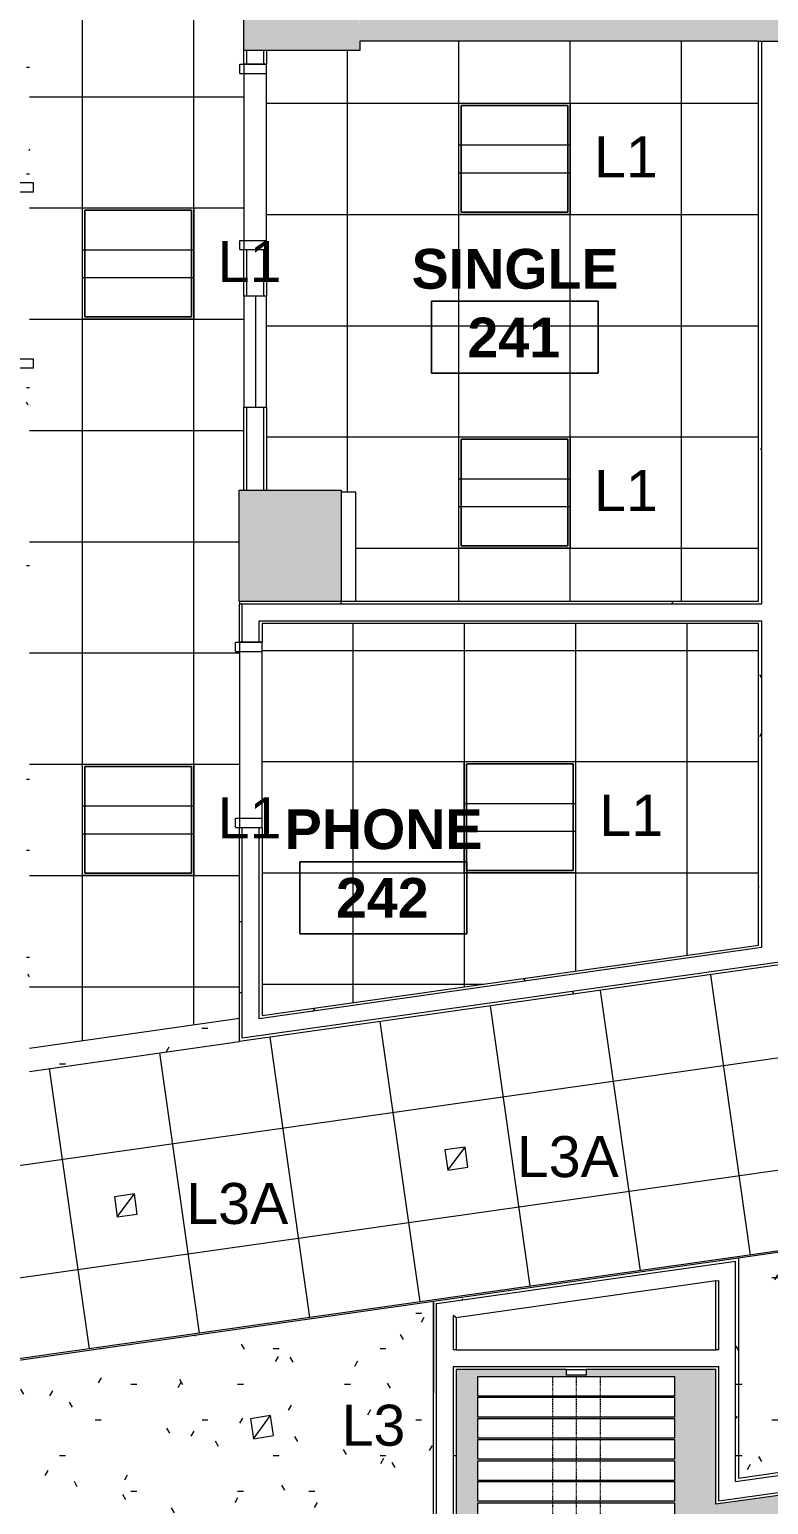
# Model space of a CAD drawing. Header units: inches. Extents: x 389 to 3083, y 11893 to 13691.
# Drawn here: x 1102.5 to 1261.9, y 12446.4 to 12764.6 of the extents above; entities that cross this region are included whole.
import ezdxf

# ---------------------------------------------------------------- set-up
doc = ezdxf.new("R2010")
doc.units = ezdxf.units.IN
doc.header["$MEASUREMENT"] = 0
doc.linetypes.add('X2$0$Dash', pattern=[0.25, 0.125, -0.125])
for name, color, linetype, lineweight in [('X2$0$A-AREA-IDEN', 2, 'Continuous', 9), ('X2$0$A-CLNG', 13, 'Continuous', 13), ('X2$0$A-CLNG-PATT', 13, 'Continuous', 13), ('X2$0$A-DOOR', 31, 'Continuous', 13), ('X2$0$A-DOOR-FRAM', 31, 'Continuous', 20), ('X2$0$A-GLAZ', 151, 'Continuous', 13), ('X2$0$A-WALL', 113, 'Continuous', 13), ('X2$0$A-WALL-PATT', 111, 'Continuous', 13), ('X2$0$E-LITE-EQPM', 33, 'Continuous', 9), ('X2$0$E-LITE-EQPM-IDEN', 33, 'Continuous', 9), ('X2$0$I-WALL', 2, 'Continuous', 9), ('X2$0$Q-SPCQ', 91, 'Continuous', 9), ('X2$0$Q-SPCQ-HDLN', 91, 'X2$0$Dash', 9), ('X2$0$S-COLS', 52, 'Continuous', 13)]:
    doc.layers.add(name, color=color, linetype=linetype, lineweight=lineweight)
doc.styles.add('X2$0$Arial_3', font='arial.ttf', dxfattribs={"height": 8.851796})
doc.styles.add('X2$0$Swis721 Lt BT_B', font='', dxfattribs={"height": 8.583975})
doc.styles.get('X2$0$Swis721 Lt BT_B').set_extended_font_data('Swis721 Lt BT', bold=True)
pattern_1 = [(0, (-24941.6016, 0), (30.72, 7.68), [1.267, -21.773, 1.267, -21.773, -122.88]), (0, (-24941.6016, 0), (30.72, 7.68), [-46.08, 1.267, -44.813, 1.267, -21.773, -53.76]), (0, (-24941.6016, 0), (30.72, 7.68), [-115.2, 1.267, -14.093, 1.267, -37.133]), (120, (-24930.0816, 3.84), (-22.0110751, 22.7643004), [1.267, -21.773, 1.267, -21.773, -122.88]), (120, (-24930.0816, 3.84), (-22.0110751, 22.7643004), [-46.08, 1.267, -44.813, 1.267, -21.773, -53.76]), (120, (-24930.0816, 3.84), (-22.0110751, 22.7643004), [-115.2, 1.267, -14.093, 1.267, -37.133]), (240, (-24926.2416, 19.2), (-8.7089249, -30.4443004), [1.267, -21.773, 1.267, -21.773, -122.88]), (240, (-24926.2416, 19.2), (-8.7089249, -30.4443004), [-46.08, 1.267, -44.813, 1.267, -21.773, -53.76]), (240, (-24926.2416, 19.2), (-8.7089249, -30.4443004), [-115.2, 1.267, -14.093, 1.267, -37.133])]

# ---------------------------------------------------------------- blocks, each defined once
blk = doc.blocks.new('X2$0$W- Folding_Partition - Modernfold 942-5327039-FIRST FLOOR')
at = {"layer": 'X2$0$Q-SPCQ'}
for p, q in [((-50.5, 17.21), (-46.25, 17.21)), ((-46.25, 17.21), (-46.25, -25.21)), ((-45.92, -25.21), (-45.92, 17.21)), ((-45.92, 17.21), (-41.67, 17.21)), ((-41.67, 17.21), (-41.67, -25.21)), ((-41.42, -25.21), (-41.42, 17.21)), ((-41.42, 17.21), (-37.17, 17.21)), ((-37.17, 17.21), (-37.17, -25.21)), ((-36.83, -25.21), (-36.83, 17.21)), ((-36.83, 17.21), (-32.58, 17.21)), ((-32.58, 17.21), (-32.58, -25.21)), ((-32.33, -25.21), (-32.33, 17.21)), ((-32.33, 17.21), (-28.08, 17.21)), ((-28.08, 17.21), (-28.08, -25.21)), ((-27.75, -25.21), (-27.75, 17.21)), ((-27.75, 17.21), (-23.5, 17.21)), ((-23.5, 17.21), (-23.5, -25.21)), ((-23.25, -25.21), (-23.25, 17.21)), ((-23.25, 17.21), (-19, 17.21)), ((-19, 17.21), (-19, -25.21)), ((-18.75, -6.13), (-18.75, -1.88)), ((-18.75, -1.88), (-17.5, -1.88)), ((-17.5, -1.88), (-17.5, -6.13)), ((-17.5, -6.13), (-18.75, -6.13)), ((-46.25, -25.21), (-50.5, -25.21)), ((-41.67, -25.21), (-45.92, -25.21)), ((-37.17, -25.21), (-41.42, -25.21)), ((-32.58, -25.21), (-36.83, -25.21)), ((-28.08, -25.21), (-32.33, -25.21)), ((-23.5, -25.21), (-27.75, -25.21)), ((-19, -25.21), (-23.25, -25.21))]:
    blk.add_line(p, q, dxfattribs=at)
at = {"layer": 'X2$0$Q-SPCQ-HDLN'}
for p, q in [((-19, 1.12), (-355.59, 1.12)), ((-19, -4), (-355.59, -4)), ((-19, -9.13), (-355.59, -9.13))]:
    blk.add_line(p, q, dxfattribs=at)
blk = doc.blocks.new('X2$0$Single Flush - OTJ_SOLIDFLUSH_ALUM-4900816-FIRST FLOOR')
at = {"layer": 'X2$0$A-DOOR-FRAM'}
for p, q in [((-20, -3.3125), (-20, 2.4375)), ((-20, 2.4375), (-18, 2.4375)), ((-18, -3.3125), (-18, 2.4375)), ((18.000004, -3.3125), (18.000004, 2.4375)), ((18.000004, 2.4375), (20.000004, 2.4375)), ((20.000004, -3.3125), (20.000004, 2.4375)), ((-20, -3.3125), (-18, -3.3125)), ((18.000004, -3.3125), (20.000004, -3.3125))]:
    blk.add_line(p, q, dxfattribs=at)
blk = doc.blocks.new('X2$0$Single Flush - OTJ_SOLIDFLUSH_ALUM-4900275-FIRST FLOOR')
at = {"layer": 'X2$0$A-DOOR-FRAM'}
for p, q in [((-20, 3.3125), (-20, -2.4375)), ((-20, 3.3125), (-18, 3.3125)), ((-18, 3.3125), (-18, -2.4375)), ((18.000004, 3.3125), (18.000004, -2.4375)), ((18.000004, 3.3125), (20.000004, 3.3125)), ((20.000004, 3.3125), (20.000004, -2.4375)), ((-20, -2.4375), (-18, -2.4375)), ((18.000004, -2.4375), (20.000004, -2.4375))]:
    blk.add_line(p, q, dxfattribs=at)
blk = doc.blocks.new('X2$0$Frameless opening with glazing - 24_ x 96_-4900874-FIRST FLOOR')
at = {"layer": 'X2$0$A-GLAZ'}
blk.add_line((-13.5, 0.0625), (10.5, 0.0625), dxfattribs=at)
blk = doc.blocks.new('X2$0$L-Ceiling Light - Linear Box - 2_x2_-4960925-FIRST FLOOR')
at = {"layer": 'X2$0$E-LITE-EQPM'}
for p, q in [((-12, -12), (-12, 12)), ((-12, 12), (12, 12)), ((-12, -12), (-12, 12)), ((-12, 12), (12, 12)), ((-11.5, -11.5), (-11.5, 11.5)), ((-11.5, 11.5), (11.5, 11.5)), ((11.5, 11.5), (-11.5, 11.5)), ((-11.5, 11.5), (-11.5, -11.5)), ((11.5, 11.5), (11.5, -11.5)), ((11.5, -11.5), (11.5, 11.5)), ((12, 12), (12, -12)), ((12, 12), (12, -12)), ((-12, 3), (12, 3)), ((-12, -3), (12, -3)), ((12, -12), (-12, -12)), ((12, -12), (-12, -12)), ((11.5, -11.5), (-11.5, -11.5)), ((-11.5, -11.5), (11.5, -11.5))]:
    blk.add_line(p, q, dxfattribs=at)
blk = doc.blocks.new('X2$0$L-Recessed Square Downlight - 4_-4552743-FIRST FLOOR')
at = {"layer": 'X2$0$E-LITE-EQPM'}
for p, q in [((-2.1875, -2.1875), (-2.1875, 2.1875)), ((-2.1875, 2.1875), (2.1875, 2.1875)), ((-2.1875, 2.1875), (2.1875, -2.1875)), ((2.1875, 2.1875), (2.1875, -2.1875)), ((2.1875, -2.1875), (-2.1875, -2.1875))]:
    blk.add_line(p, q, dxfattribs=at)
blk = doc.blocks.new('X2$0$Concrete-Rectangular-Column - 22_ X 25_-5105699-FIRST FLOOR')
at = {"layer": 'X2$0$S-COLS'}
blk.add_hatch(color=256, dxfattribs=at).paths.add_polyline_path([(12, -11), (12, 11), (-12, 11), (-12, -11), (11.87, -11)], flags=0)
for p, q in [((-12, 11), (12, 11)), ((-12, -11), (-12, 11)), ((12, 11), (12, -11)), ((12, -11), (-12, -11))]:
    blk.add_line(p, q, dxfattribs=at)
blk = doc.blocks.new('X2$0$L-Recessed Square Downlight - 4_  black trim-5264487-FIRST FLOOR')
at = {"layer": 'X2$0$E-LITE-EQPM'}
for p, q in [((-2.1875, -2.1875), (-2.1875, 2.1875)), ((-2.1875, 2.1875), (2.1875, 2.1875)), ((-2.1875, 2.1875), (2.1875, -2.1875)), ((2.1875, 2.1875), (2.1875, -2.1875)), ((2.1875, -2.1875), (-2.1875, -2.1875))]:
    blk.add_line(p, q, dxfattribs=at)
blk = doc.blocks.new('X2$0$Room Tag - Room Name and Number-3379422-FIRST FLOOR')
at = {"layer": 'X2$0$A-AREA-IDEN'}
for p, q in [((-0.1881, -0.1636), (-0.1881, -0.0018)), ((-0.1881, -0.0018), (0.1869, -0.0018)), ((0.1869, -0.0018), (-0.1881, -0.0018)), ((-0.1881, -0.0018), (-0.1881, -0.1636)), ((0.1869, -0.0018), (0.1869, -0.1636)), ((0.1869, -0.1636), (0.1869, -0.0018)), ((0.1869, -0.1636), (-0.1881, -0.1636)), ((-0.1881, -0.1636), (0.1869, -0.1636))]:
    blk.add_line(p, q, dxfattribs=at)

msp = doc.modelspace()

# ---------------------------------------------------------------- hatches: boundary and pattern name
at = {"layer": 'X2$0$A-CLNG-PATT'}
h = msp.add_hatch(dxfattribs=at)
h.set_pattern_fill('FP2_1', color=256, style=0, pattern_type=2)
h.set_pattern_definition(pattern_1)
h.paths.add_polyline_path([(1255.4, 12452.07), (1514.71, 12488.85), (1514.71, 12536.71), (1255.4, 12499.61), (1255.4, 12452.72)], flags=0)
h = msp.add_hatch(dxfattribs=at)
h.set_pattern_fill('FP2_45', color=256, style=0, pattern_type=2)
h.set_pattern_definition(pattern_1)
h.paths.add_polyline_path([(954.6, 12409.4), (1189.65, 12442.74), (1189.65, 12470.32), (1189.6, 12490.27), (954.47, 12456.72), (954.6, 12411.06)], flags=0)
h = msp.add_hatch(dxfattribs=at)
h.set_pattern_fill('FP2_1', color=256, style=0, pattern_type=2)
h.set_pattern_definition(pattern_1)
h.paths.add_polyline_path([(752.73, 12119.17), (752.73, 12138.4), (598.71, 12138.4), (598.71, 12119.17), (700.38, 12119.17)], flags=0)
h.paths.add_polyline_path([(1251.26, 12119.17), (1391.04, 12119.17), (1391.04, 12138.4), (1251.26, 12138.4), (1251.26, 12428.38), (1496.71, 12463.2), (1496.71, 12138.4), (1410.04, 12138.4), (1410.04, 12119.17), (1514.71, 12119.17), (1514.71, 12483.93), (1250.52, 12446.45), (1250.52, 12475.51), (1222.52, 12475.51), (1222.52, 12474.26), (1218.27, 12474.26), (1218.27, 12475.51), (1194.52, 12475.51), (1194.52, 12438.51), (950.68, 12403.92), (949.51, 12403.92), (949.51, 12441.66), (923.63, 12441.66), (923.63, 12440.41), (919.38, 12440.41), (919.38, 12441.66), (893.51, 12441.66), (893.51, 12403.92), (573.72, 12403.92), (573.72, 12365.92), (588.71, 12365.92), (588.71, 12341.92), (573.78, 12341.92), (573.78, 12141.56), (591.78, 12141.56), (591.78, 12385.92), (893.51, 12385.92), (893.51, 12138.4), (809.88, 12138.4), (809.88, 12119.17), (911.04, 12119.17), (911.04, 12136.23), (919.38, 12136.23), (919.38, 12137.23), (923.63, 12137.23), (923.63, 12136.23), (930.04, 12136.23), (930.04, 12119.17), (1151.04, 12119.17), (1151.04, 12138.4), (950.68, 12138.4), (950.68, 12385.74), (1189.65, 12419.64), (1189.65, 12138.4), (1170.04, 12138.4), (1170.04, 12119.17), (1217.78, 12119.17), (1217.78, 12136.17), (1218.27, 12136.17), (1218.27, 12137.42), (1222.52, 12137.42), (1222.52, 12136.17), (1222.66, 12136.17), (1222.66, 12119.17)], flags=0)
h.paths.add_polyline_path([(990.11, 12129.59), (990.46, 12128.7), (990.59, 12128.69), (990.67, 12128.76), (990.68, 12128.87), (990.61, 12128.96), (990.5, 12128.98), (990.41, 12128.91), (990.37, 12128.87), (990.19, 12129.36)], flags=0)
h.paths.add_polyline_path([(1100.89, 12129.59), (1100.6, 12128.87), (1100.53, 12128.96), (1100.42, 12128.98), (1100.33, 12128.91), (1100.32, 12128.79), (1100.38, 12128.7), (1100.5, 12128.69), (1100.59, 12128.76), (1100.81, 12129.36)], flags=0)
h.paths.add_polyline_path([(1058.89, 12125.2), (990.95, 12125.2), (990.92, 12125.93), (990.11, 12125.93), (990.11, 12129.59), (990.92, 12129.59), (990.96, 12130.91), (990.99, 12130.92), (996.95, 12130.89), (996.95, 12131.06), (1094.04, 12131.06), (1094.04, 12130.89), (1100.07, 12130.86), (1100.08, 12129.59), (1100.89, 12129.59), (1100.89, 12125.93), (1100.08, 12125.93), (1100.04, 12125.2), (1069.75, 12125.2)], flags=0)
h.paths.add_polyline_path([(1100.89, 12125.93), (1100.53, 12126.81), (1100.4, 12126.82), (1100.33, 12126.76), (1100.31, 12126.64), (1100.38, 12126.55), (1100.5, 12126.53), (1100.59, 12126.61), (1100.62, 12126.64), (1100.81, 12126.16)], flags=0)
h.paths.add_polyline_path([(990.11, 12125.93), (990.39, 12126.64), (990.46, 12126.55), (990.58, 12126.53), (990.67, 12126.61), (990.68, 12126.72), (990.61, 12126.81), (990.5, 12126.83), (990.41, 12126.76), (990.19, 12126.16)], flags=0)
h.paths.add_polyline_path([(1100.22, 12127.55), (1100.37, 12127.61), (1100.43, 12127.76), (1100.37, 12127.91), (1100.22, 12127.97), (1100.08, 12127.91), (1100.12, 12127.58), (1100.17, 12127.55)], flags=0)
h.paths.add_polyline_path([(990.78, 12127.55), (990.92, 12127.61), (990.88, 12127.94), (990.72, 12127.96), (990.59, 12127.86), (990.57, 12127.7), (990.67, 12127.58), (990.72, 12127.55)], flags=0)
h.paths.add_polyline_path([(582.13, 12190.41), (583.01, 12190.77), (583.02, 12190.9), (582.95, 12190.98), (582.84, 12190.99), (582.75, 12190.92), (582.73, 12190.81), (582.8, 12190.72), (582.84, 12190.68), (582.36, 12190.5)], flags=0)
h.paths.add_polyline_path([(582.13, 12301.2), (582.84, 12300.91), (582.75, 12300.84), (582.73, 12300.73), (582.8, 12300.64), (582.92, 12300.62), (583.01, 12300.69), (583.02, 12300.81), (582.95, 12300.9), (582.7, 12300.99)], flags=0)
h.paths.add_polyline_path([(585.78, 12301.2), (584.9, 12300.84), (584.89, 12300.71), (584.95, 12300.64), (585.07, 12300.62), (585.16, 12300.69), (585.18, 12300.81), (585.11, 12300.9), (585.07, 12300.93), (585.67, 12301.16)], flags=0)
h.paths.add_polyline_path([(585.07, 12190.41), (582.13, 12190.41), (582.13, 12191.23), (580.8, 12191.27), (580.79, 12191.3), (580.78, 12197.26), (580.66, 12197.26), (580.66, 12294.35), (580.83, 12294.35), (580.86, 12300.38), (582.13, 12300.38), (582.13, 12301.2), (585.78, 12301.2), (585.78, 12300.38), (586.51, 12300.35), (586.51, 12191.26), (585.78, 12191.23), (585.78, 12190.41), (585.11, 12190.41)], flags=0)
h.paths.add_polyline_path([(585.78, 12190.41), (585.07, 12190.7), (585.16, 12190.77), (585.18, 12190.89), (585.11, 12190.98), (584.99, 12190.99), (584.9, 12190.91), (584.88, 12190.81), (584.95, 12190.72), (585.55, 12190.5)], flags=0)
h.paths.add_polyline_path([(583.95, 12190.87), (584.1, 12190.94), (584.16, 12191.08), (584.1, 12191.23), (583.77, 12191.19), (583.75, 12191.03), (583.85, 12190.9), (583.9, 12190.88)], flags=0)
h.paths.add_polyline_path([(1504.67, 12262.54), (1505.55, 12262.9), (1505.56, 12263.03), (1505.49, 12263.11), (1505.38, 12263.12), (1505.29, 12263.05), (1505.27, 12262.94), (1505.34, 12262.85), (1505.38, 12262.81), (1504.9, 12262.63)], flags=0)
h.paths.add_polyline_path([(1504.67, 12373.33), (1505.38, 12373.04), (1505.29, 12372.97), (1505.27, 12372.86), (1505.34, 12372.77), (1505.47, 12372.75), (1505.55, 12372.82), (1505.56, 12372.93), (1505.49, 12373.03), (1504.9, 12373.25)], flags=0)
h.paths.add_polyline_path([(1505.47, 12262.54), (1504.67, 12262.54), (1504.67, 12263.36), (1503.34, 12263.4), (1503.33, 12263.43), (1503.32, 12269.39), (1503.2, 12269.39), (1503.2, 12366.48), (1503.37, 12366.48), (1503.4, 12372.51), (1504.67, 12372.51), (1504.67, 12373.33), (1508.32, 12373.33), (1508.33, 12372.51), (1509.05, 12372.48), (1509.05, 12263.39), (1508.32, 12263.36), (1508.32, 12262.54), (1505.52, 12262.54)], flags=0)
h.paths.add_polyline_path([(1508.32, 12262.54), (1507.61, 12262.83), (1507.7, 12262.9), (1507.72, 12263.01), (1507.65, 12263.11), (1507.53, 12263.12), (1507.44, 12263.04), (1507.42, 12262.94), (1507.49, 12262.85), (1508.1, 12262.63)], flags=0)
h.paths.add_polyline_path([(1506.49, 12263), (1506.64, 12263.06), (1506.7, 12263.21), (1506.64, 12263.36), (1506.31, 12263.32), (1506.29, 12263.16), (1506.39, 12263.03), (1506.44, 12263.01)], flags=0)
h.paths.add_polyline_path([(584.1, 12300.38), (584.14, 12300.42), (584.16, 12300.58), (584.06, 12300.71), (583.9, 12300.73), (583.77, 12300.63), (583.75, 12300.47), (583.81, 12300.38), (584.06, 12300.38)], flags=0)
h.paths.add_polyline_path([(1506.6, 12372.51), (1506.68, 12372.55), (1506.7, 12372.71), (1506.6, 12372.84), (1506.44, 12372.86), (1506.31, 12372.76), (1506.29, 12372.6), (1506.35, 12372.51), (1506.39, 12372.51)], flags=0)
h.paths.add_polyline_path([(1507.57, 12372.74), (1507.68, 12372.79), (1507.72, 12372.9), (1507.68, 12373), (1507.65, 12373.08), (1507.44, 12372.97), (1507.43, 12372.84), (1507.49, 12372.77), (1507.53, 12372.75)], flags=0)
h.paths.add_polyline_path([(940.61, 12404.16), (902.4, 12404.16), (902.4, 12408.41), (940.61, 12408.41), (940.61, 12404.66)], flags=0)
h.paths.add_polyline_path([(940.61, 12408.66), (902.4, 12408.66), (902.4, 12412.91), (940.61, 12412.91), (940.61, 12411.06)], flags=0)
h.paths.add_polyline_path([(940.61, 12413.25), (902.4, 12413.25), (902.4, 12417.5), (940.61, 12417.5)], flags=0)
h.paths.add_polyline_path([(914.03, 12417.75), (902.4, 12417.75), (902.4, 12422), (940.61, 12422), (940.61, 12417.75), (917.66, 12417.75)], flags=0)
h.paths.add_polyline_path([(940.61, 12422.33), (902.4, 12422.33), (902.4, 12426.58), (940.61, 12426.58)], flags=0)
h.paths.add_polyline_path([(917.66, 12426.83), (902.4, 12426.83), (902.4, 12431.08), (940.61, 12431.08), (940.61, 12426.83), (927.5, 12426.83)], flags=0)
h.paths.add_polyline_path([(934.3, 12431.41), (902.4, 12431.41), (902.4, 12435.66), (940.61, 12435.66), (940.61, 12431.41)], flags=0)
h.paths.add_polyline_path([(917.66, 12435.91), (902.4, 12435.91), (902.4, 12440.16), (940.61, 12440.16), (940.61, 12435.91)], flags=0)
h.paths.add_polyline_path([(1225.52, 12438.01), (1199.19, 12438.01), (1199.19, 12442.26), (1241.61, 12442.26), (1241.61, 12438.01)], flags=0)
h.paths.add_polyline_path([(1199.19, 12442.51), (1199.19, 12446.76), (1241.61, 12446.76), (1241.61, 12442.51), (1221.85, 12442.51)], flags=0)
h.paths.add_polyline_path([(1199.19, 12447.09), (1199.19, 12451.34), (1241.61, 12451.34), (1241.61, 12447.09), (1221.85, 12447.09)], flags=0)
h.paths.add_polyline_path([(1221.85, 12451.59), (1199.19, 12451.59), (1199.19, 12455.84), (1241.61, 12455.84), (1241.61, 12451.59), (1240.62, 12451.59)], flags=0)
h.paths.add_polyline_path([(1199.19, 12456.18), (1199.19, 12460.43), (1241.61, 12460.43), (1241.61, 12456.18), (1221.85, 12456.18)], flags=0)
h.paths.add_polyline_path([(1241.61, 12460.68), (1199.19, 12460.68), (1199.19, 12464.93), (1241.61, 12464.93), (1241.61, 12463.2)], flags=0)
h.paths.add_polyline_path([(1199.19, 12465.26), (1199.19, 12469.51), (1241.61, 12469.51), (1241.61, 12465.26), (1214.28, 12465.26)], flags=0)
h.paths.add_polyline_path([(1241.61, 12469.76), (1199.19, 12469.76), (1199.19, 12474.01), (1241.61, 12474.01), (1241.61, 12470.05)], flags=0)
at = {"layer": 'X2$0$A-WALL-PATT'}
h = msp.add_hatch(dxfattribs=at)
h.set_pattern_fill('FP2_1', color=256, style=0, pattern_type=2)
h.set_pattern_definition(pattern_1)
h.paths.add_polyline_path([(1101.87, 12539.75), (1102.5, 12539.84), (1102.5, 12657.51), (1101.87, 12657.51), (1101.87, 12539.78)], flags=0)
h.paths.add_polyline_path([(1101.87, 12681.51), (1102.5, 12681.51), (1102.5, 12691.51), (1101.87, 12691.51)], flags=0)
h.paths.add_polyline_path([(1101.87, 12731.51), (1102.5, 12731.51), (1102.5, 12783.18), (1101.87, 12783.18), (1101.87, 12735.5)], flags=0)
h.paths.add_polyline_path([(1101.87, 12807.18), (1102.5, 12807.18), (1102.5, 12817.18), (1101.87, 12817.18)], flags=0)
h.paths.add_polyline_path([(1101.87, 12857.18), (1102.5, 12857.18), (1102.5, 12870.05), (1101.87, 12870.05), (1101.87, 12860.71)], flags=0)
h.paths.add_polyline_path([(1102.5, 12910.05), (1102.5, 12920.05), (1101.87, 12920.05), (1101.87, 12910.05)], flags=0)
h.paths.add_polyline_path([(1102.5, 12944.05), (1102.5, 13032.36), (1101.87, 13032.36), (1101.87, 12944.05)], flags=0)
h.paths.add_polyline_path([(1102.5, 13056.36), (1102.5, 13066.36), (1101.87, 13066.36), (1101.87, 13056.36)], flags=0)
h.paths.add_polyline_path([(1102.5, 13106.36), (1102.5, 13115.24), (1101.87, 13115.24), (1101.87, 13106.36)], flags=0)
for points in [[(1154.02, 12760.11), (1173.75, 12760.11), (1173.73, 12767.11), (1148.75, 12767.11), (1148.75, 12760.11), (1153.63, 12760.11)], [(1390.17, 12762.11), (1560.47, 12762.11), (1560.47, 12767.11), (1173.75, 12767.11), (1173.75, 12762.11), (1389.54, 12762.11)]]:
    msp.add_hatch(color=256, dxfattribs=at).paths.add_polyline_path(points, flags=0)
h = msp.add_hatch(dxfattribs=at)
h.set_pattern_fill('FP2_1', color=256, style=0, pattern_type=2)
h.set_pattern_definition(pattern_1)
h.paths.add_polyline_path([(1259.73, 12567.07), (1260.35, 12567.16), (1260.35, 12637.05), (1259.73, 12637.05), (1259.73, 12567.16)], flags=0)
h.paths.add_polyline_path([(1260.35, 12640.68), (1260.35, 12762.11), (1259.73, 12762.11), (1259.73, 12640.68)], flags=0)
h = msp.add_hatch(dxfattribs=at)
h.set_pattern_fill('FP2_1', color=256, style=0, pattern_type=2)
h.set_pattern_definition(pattern_1)
h.paths.add_polyline_path([(1147.77, 12546.9), (1148.39, 12546.98), (1148.39, 12592.43), (1147.77, 12592.43), (1147.77, 12546.9)], flags=0)
h.paths.add_polyline_path([(1148.39, 12632.43), (1148.39, 12640.68), (1147.77, 12640.68), (1147.77, 12632.43)], flags=0)
h = msp.add_hatch(dxfattribs=at)
h.set_pattern_fill('FP2_1', color=256, style=0, pattern_type=2)
h.set_pattern_definition(pattern_1)
h.paths.add_polyline_path([(1259.73, 12640.68), (1259.73, 12640.68), (1259.73, 12641.3), (1169.7, 12641.3), (1169.7, 12640.68), (1221.85, 12640.68)], flags=0)
h = msp.add_hatch(dxfattribs=at)
h.set_pattern_fill('FP2_1', color=256, style=0, pattern_type=2)
h.set_pattern_definition(pattern_1)
h.paths.add_polyline_path([(1171.14, 12636.43), (1259.73, 12636.43), (1259.73, 12637.05), (1169.7, 12637.05), (1169.7, 12636.43)], flags=0)
h = msp.add_hatch(dxfattribs=at)
h.set_pattern_fill('FP2_1', color=256, style=0, pattern_type=2)
h.set_pattern_definition(pattern_1)
h.paths.add_polyline_path([(1152.02, 12551.16), (1260.35, 12566.53), (1260.35, 12567.16), (1152.02, 12551.79), (1152.02, 12551.28)], flags=0)
h.paths.add_polyline_path([(1263.98, 12567.04), (1301.76, 12572.4), (1301.67, 12573.02), (1263.98, 12567.67), (1263.98, 12567.07)], flags=0)
h.paths.add_polyline_path([(1325.52, 12575.77), (1330.1, 12576.42), (1330.01, 12577.04), (1325.43, 12576.39)], flags=0)
h.paths.add_polyline_path([(1369.7, 12582.04), (1373.77, 12582.62), (1373.77, 12583.25), (1369.62, 12582.62)], flags=0)
h = msp.add_hatch(dxfattribs=at)
h.set_pattern_fill('FP2_1', color=256, style=0, pattern_type=2)
h.set_pattern_definition(pattern_1)
h.paths.add_polyline_path([(1147.77, 12546.26), (1302.36, 12568.19), (1302.27, 12568.81), (1147.77, 12546.87)], flags=0)
h.paths.add_polyline_path([(1326.12, 12571.56), (1330.69, 12572.21), (1330.6, 12572.83), (1326.03, 12572.18)], flags=0)
h.paths.add_polyline_path([(1370.3, 12577.83), (1373.77, 12578.32), (1373.77, 12578.96), (1370.21, 12578.45), (1370.23, 12578.32)], flags=0)
h = msp.add_hatch(dxfattribs=at)
h.set_pattern_fill('FP2_1', color=256, style=0, pattern_type=2)
h.set_pattern_definition(pattern_1)
h.paths.add_polyline_path([(1190.37, 12489.75), (1255.4, 12498.98), (1255.4, 12499.61), (1189.66, 12490.27), (1190.27, 12489.82)], flags=0)
h = msp.add_hatch(dxfattribs=at)
h.set_pattern_fill('FP2_1', color=256, style=0, pattern_type=2)
h.set_pattern_definition(pattern_1)
h.paths.add_polyline_path([(1254.77, 12451.35), (1255.4, 12451.44), (1255.4, 12498.98), (1254.77, 12498.89), (1254.77, 12451.44)], flags=0)
h = msp.add_hatch(dxfattribs=at)
h.set_pattern_fill('FP2_1', color=256, style=0, pattern_type=2)
h.set_pattern_definition(pattern_1)
h.paths.add_polyline_path([(1189.65, 12442.11), (1190.27, 12442.2), (1190.27, 12489.82), (1189.65, 12490.27), (1189.65, 12442.2)], flags=0)
h = msp.add_hatch(dxfattribs=at)
h.set_pattern_fill('FP2_1', color=256, style=0, pattern_type=2)
h.set_pattern_definition(pattern_1)
h.paths.add_polyline_path([(1193.9, 12438.42), (1194.52, 12438.51), (1194.52, 12476.13), (1193.9, 12476.13), (1193.9, 12438.51)], flags=0)
h.paths.add_polyline_path([(1193.9, 12479.76), (1194.52, 12479.76), (1194.52, 12486.68), (1193.9, 12487.14), (1193.9, 12486.68)], flags=0)
h = msp.add_hatch(dxfattribs=at)
h.set_pattern_fill('FP2_1', color=256, style=0, pattern_type=2)
h.set_pattern_definition(pattern_1)
h.paths.add_polyline_path([(1255.4, 12451.44), (1264.42, 12452.72), (1264.34, 12453.34), (1255.4, 12452.07)], flags=0)
h.paths.add_polyline_path([(1303.04, 12458.2), (1514.71, 12488.22), (1514.71, 12488.85), (1302.95, 12458.81)], flags=0)
h = msp.add_hatch(dxfattribs=at)
h.set_pattern_fill('FP2_1', color=256, style=0, pattern_type=2)
h.set_pattern_definition(pattern_1)
h.paths.add_polyline_path([(1251.15, 12446.54), (1265.02, 12448.51), (1264.93, 12449.13), (1251.15, 12447.17)], flags=0)
h.paths.add_polyline_path([(1303.63, 12453.99), (1514.71, 12483.93), (1514.71, 12484.56), (1303.55, 12454.61)], flags=0)

# ---------------------------------------------------------------- linework, layer by layer
at = {"layer": 'X2$0$A-CLNG'}
for p, q in [((1172.89, 12664.78), (1169.7, 12664.78)), ((1172.89, 12641.3), (1172.89, 12664.78)), ((1147.77, 12641.23), (1147.77, 12640.68)), ((1147.77, 12551.21), (1102.5, 12544.79)), ((1102.5, 12539.84), (1147.77, 12546.26)), ((1504.93, 12535.31), (889.28, 12447.86)), ((1251.3, 12499.03), (1514.71, 12536.71)), ((954.47, 12456.72), (1189.6, 12490.27)), ((1189.6, 12490.27), (1189.65, 12470.32))]:
    msp.add_line(p, q, dxfattribs=at)
at = {"layer": 'X2$0$A-CLNG-PATT'}
for p, q in [((1113.91, 12546.4), (1113.91, 12997.11)), ((1137.91, 12549.81), (1137.91, 12997.11)), ((1195.07, 12641.3), (1195.07, 12762.11)), ((1219.07, 12641.3), (1219.07, 12762.11)), ((1243.07, 12641.3), (1243.07, 12762.11)), ((1171.07, 12664.78), (1171.07, 12760.11)), ((1102.5, 12750.1), (1148.75, 12750.1)), ((1153.63, 12748.7), (1259.73, 12748.7)), ((1102.5, 12726.1), (1148.75, 12726.1)), ((1153.63, 12724.7), (1259.73, 12724.7)), ((1102.5, 12702.1), (1148.75, 12702.1)), ((1153.63, 12700.7), (1259.73, 12700.7)), ((1102.5, 12678.1), (1148.75, 12678.1)), ((1153.63, 12676.7), (1259.73, 12676.7)), ((1102.5, 12654.1), (1147.7, 12654.1)), ((1172.89, 12652.7), (1259.73, 12652.7)), ((1172.24, 12636.43), (1172.24, 12554.66)), ((1196.24, 12636.43), (1196.24, 12558.06)), ((1220.24, 12636.43), (1220.24, 12561.47)), ((1244.24, 12636.43), (1244.24, 12564.87)), ((1152.64, 12630.65), (1259.73, 12630.65)), ((1102.5, 12630.1), (1147.77, 12630.1)), ((831.34, 12481.43), (1821.23, 12621.85)), ((1102.5, 12606.1), (1147.77, 12606.1)), ((1152.64, 12606.65), (1259.73, 12606.65)), ((831.34, 12457.19), (1824.99, 12598.14)), ((1152.64, 12582.65), (1259.73, 12582.65)), ((1102.5, 12582.1), (1147.77, 12582.1)), ((1249.34, 12560.68), (1257.92, 12500.21)), ((1102.5, 12558.1), (1147.77, 12558.1)), ((1152.64, 12558.65), (1200.39, 12558.65)), ((1225.58, 12557.31), (1234.16, 12496.83)), ((1201.82, 12553.94), (1210.4, 12493.46)), ((1139.68, 12549.12), (1140.95, 12549.12)), ((1178.06, 12550.57), (1186.64, 12490.08)), ((1132.55, 12545.07), (1131.94, 12544.02)), ((1154.3, 12547.19), (1162.88, 12486.71)), ((1108.96, 12541.44), (1110.23, 12541.44)), ((1130.53, 12543.82), (1139.11, 12483.34)), ((1106.77, 12540.45), (1115.35, 12479.96))]:
    msp.add_line(p, q, dxfattribs=at)
at = {"layer": 'X2$0$A-WALL'}
for p, q in [((1148.75, 12760.11), (1148.75, 12767.11)), ((1173.75, 12762.11), (1173.75, 12760.11)), ((1259.73, 12762.11), (1264.6, 12762.11)), ((1260.35, 12762.11), (1260.35, 12640.68)), ((1173.75, 12760.11), (1148.75, 12760.11)), ((1149.38, 12757.11), (1149.38, 12760.11)), ((1153, 12757.11), (1153, 12760.11)), ((1149.38, 12707.11), (1149.38, 12717.11)), ((1153, 12707.11), (1153, 12717.11)), ((1149.38, 12665.23), (1149.38, 12683.11)), ((1153, 12665.23), (1153, 12683.11)), ((1148.39, 12632.43), (1148.39, 12640.68)), ((1169.7, 12640.68), (1260.35, 12640.68)), ((1152.02, 12637.05), (1260.35, 12637.05)), ((1152.02, 12632.43), (1152.02, 12637.05)), ((1260.35, 12637.05), (1260.35, 12566.53)), ((1148.39, 12546.98), (1148.39, 12592.43)), ((1152.02, 12551.16), (1152.02, 12592.43)), ((1302.27, 12568.81), (1148.39, 12546.98)), ((1260.35, 12566.53), (1152.02, 12551.16)), ((1190.37, 12489.75), (1254.77, 12498.89)), ((1254.77, 12451.35), (1254.77, 12498.89)), ((1250.52, 12494.62), (1251.15, 12494.71)), ((1251.15, 12479.76), (1251.15, 12494.71)), ((1190.37, 12489.75), (1190.27, 12489.82)), ((1190.27, 12442.2), (1190.27, 12489.82)), ((1194.52, 12486.68), (1193.9, 12487.14)), ((1193.9, 12479.76), (1193.9, 12487.14)), ((1194.52, 12479.76), (1193.9, 12479.76)), ((1251.15, 12479.76), (1250.52, 12479.76)), ((1193.9, 12439.05), (1193.9, 12476.13)), ((1193.9, 12476.13), (1251.15, 12476.13)), ((1251.15, 12447.17), (1251.15, 12476.13)), ((1254.77, 12451.35), (1264.42, 12452.72)), ((1251.15, 12447.17), (1264.93, 12449.13))]:
    msp.add_line(p, q, dxfattribs=at)
at = {"layer": 'X2$0$I-WALL'}
for p, q in [((1259.73, 12762.11), (1173.75, 12762.11)), ((1259.73, 12641.3), (1259.73, 12762.11)), ((1148.75, 12757.11), (1148.75, 12760.11)), ((1153.63, 12760.11), (1153.63, 12757.11)), ((1153.63, 12757.11), (1148.75, 12757.11)), ((1148.75, 12757.11), (1148.75, 12717.11)), ((1153.63, 12717.11), (1153.63, 12757.11)), ((1148.75, 12707.11), (1148.75, 12717.11)), ((1148.75, 12717.11), (1153.63, 12717.11)), ((1153.63, 12717.11), (1153.63, 12707.11)), ((1153.63, 12707.11), (1148.75, 12707.11)), ((1148.75, 12707.11), (1148.75, 12683.11)), ((1153.63, 12683.11), (1153.63, 12707.11)), ((1148.75, 12665.23), (1148.75, 12683.11)), ((1148.75, 12683.11), (1153.63, 12683.11)), ((1153.63, 12683.11), (1153.63, 12665.23)), ((1147.77, 12632.43), (1147.77, 12640.68)), ((1147.77, 12640.68), (1169.7, 12640.68)), ((1169.7, 12641.3), (1259.73, 12641.3)), ((1169.7, 12640.68), (1169.7, 12641.23)), ((1259.73, 12636.43), (1152.64, 12636.43)), ((1152.64, 12636.43), (1152.64, 12632.43)), ((1259.73, 12567.07), (1259.73, 12636.43)), ((1152.64, 12632.43), (1147.77, 12632.43)), ((1147.77, 12632.43), (1147.77, 12592.43)), ((1152.64, 12592.43), (1152.64, 12632.43)), ((1147.77, 12546.26), (1147.77, 12592.43)), ((1147.77, 12592.43), (1152.64, 12592.43)), ((1152.64, 12592.43), (1152.64, 12551.88)), ((1302.36, 12568.19), (1147.77, 12546.26)), ((1152.64, 12551.88), (1259.73, 12567.07)), ((1189.65, 12490.28), (1255.4, 12499.61)), ((1255.4, 12499.61), (1255.4, 12452.07)), ((1250.52, 12494.62), (1194.52, 12486.68)), ((1250.52, 12479.76), (1250.52, 12494.62)), ((1189.65, 12442.74), (1189.65, 12490.28)), ((1194.52, 12486.68), (1194.52, 12479.76)), ((1194.52, 12479.76), (1250.52, 12479.76)), ((1194.52, 12475.51), (1194.52, 12438.51)), ((1218.27, 12475.51), (1194.52, 12475.51)), ((1250.52, 12475.51), (1222.52, 12475.51)), ((1250.52, 12446.45), (1250.52, 12475.51)), ((1255.4, 12452.07), (1264.34, 12453.34)), ((1265.02, 12448.51), (1250.52, 12446.45))]:
    msp.add_line(p, q, dxfattribs=at)

# ---------------------------------------------------------------- block references
at = {"layer": 'X2$0$A-AREA-IDEN', "xscale": 95.99999999999994, "yscale": 95.99999999999994, "zscale": 95.99999999999994}
for p in [(1207.21, 12706.14), (1178.85, 12585.24)]:
    msp.add_blockref('X2$0$Room Tag - Room Name and Number-3379422-FIRST FLOOR', p, dxfattribs=at)
at = {"layer": 'X2$0$A-DOOR', "rotation": 90}
for name, p in [('X2$0$Single Flush - OTJ_SOLIDFLUSH_ALUM-4900275-FIRST FLOOR', (1151.19, 12737.11)), ('X2$0$Single Flush - OTJ_SOLIDFLUSH_ALUM-4900816-FIRST FLOOR', (1100.06, 12711.51)), ('X2$0$Single Flush - OTJ_SOLIDFLUSH_ALUM-4900275-FIRST FLOOR', (1150.2, 12612.43))]:
    msp.add_blockref(name, p, dxfattribs=at)
at = {"layer": 'X2$0$A-GLAZ', "rotation": 270}
msp.add_blockref('X2$0$Frameless opening with glazing - 24_ x 96_-4900874-FIRST FLOOR', (1151.19, 12693.61), dxfattribs=at)
at = {"layer": 'X2$0$E-LITE-EQPM'}
for p in [(1207.07, 12736.7), (1125.91, 12714.1), (1207.07, 12664.7), (1125.91, 12594.1), (1208.24, 12594.65)]:
    msp.add_blockref('X2$0$L-Ceiling Light - Linear Box - 2_x2_-4960925-FIRST FLOOR', p, dxfattribs=at)
at = {"layer": 'X2$0$E-LITE-EQPM', "extrusion": (0, 0, -1)}
for name, p, rotation in [('X2$0$L-Recessed Square Downlight - 4_  black trim-5264487-FIRST FLOOR', (-1194.56, 12521.02), 171.9260030740851), ('X2$0$L-Recessed Square Downlight - 4_  black trim-5264487-FIRST FLOOR', (-1123.27, 12510.91), 171.9260030740851), ('X2$0$L-Recessed Square Downlight - 4_-4552743-FIRST FLOOR', (-1152.64, 12463.07), 170.8449651269497)]:
    msp.add_blockref(name, p, dxfattribs=dict(at, rotation=rotation))
at = {"layer": 'X2$0$Q-SPCQ', "rotation": 90.0000000000016}
msp.add_blockref('X2$0$W- Folding_Partition - Modernfold 942-5327039-FIRST FLOOR', (1216.4, 12493.01), dxfattribs=at)
at = {"layer": 'X2$0$S-COLS', "rotation": 270}
msp.add_blockref('X2$0$Concrete-Rectangular-Column - 22_ X 25_-5105699-FIRST FLOOR', (1158.7, 12653.23), dxfattribs=at)

# ---------------------------------------------------------------- texts
at = {"layer": 'X2$0$A-AREA-IDEN', "char_height": 8.584, "attachment_point": 2, "line_spacing_factor": 0.998538, "style": 'X2$0$Swis721 Lt BT_B'}
for s, insert, width in [('SINGLE', (1207.22, 12717.27), 49.464), ('241', (1206.93, 12702.45), 23.004), ('PHONE', (1178.86, 12596.37), 48.708), ('242', (1178.58, 12581.55), 23.004)]:
    msp.add_mtext(s, dxfattribs=dict(at, insert=insert, width=width))
at = {"layer": 'X2$0$E-LITE-EQPM-IDEN', "char_height": 8.852, "attachment_point": 2, "line_spacing_factor": 0.938532, "style": 'X2$0$Arial_3'}
for s, insert, width in [('L1', (1231.11, 12741.55), 16.416), ('L1', (1149.94, 12718.95), 16.416), ('L1', (1231.11, 12669.55), 16.416), ('L1', (1149.94, 12598.95), 16.416), ('L1', (1232.27, 12599.5), 16.416), ('L3A', (1218.59, 12525.87), 26.244), ('L3A', (1147.3, 12515.76), 26.244), ('L3', (1176.67, 12467.92), 16.416)]:
    msp.add_mtext(s, dxfattribs=dict(at, insert=insert, width=width))

doc.saveas('drawing.dxf')
